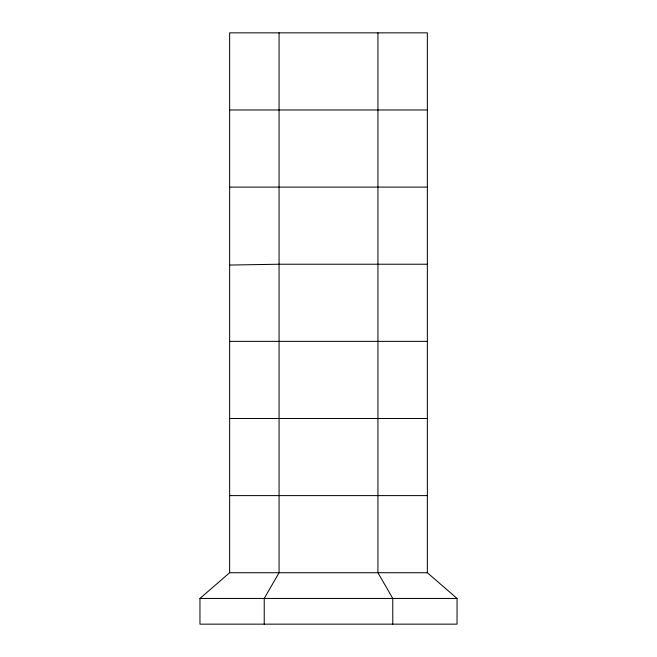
<?xml version="1.0" encoding="UTF-8"?>
<svg xmlns="http://www.w3.org/2000/svg" width="657" height="657" viewBox="0 0 657 657"><rect width="100%" height="100%" fill="white"/><g stroke="black" fill="none" stroke-linecap="round" stroke-linejoin="round"><path stroke-width="0.99" d="M199.958 598.445L229.646 572.732L427.354 572.732L457.042 598.445L457.042 624.15L199.958 624.15L199.958 598.445L457.042 598.445M229.646 265.058L279.069 264.229L427.354 264.229M229.646 109.974L427.354 109.974M229.646 187.105L427.354 187.105M229.646 341.353L427.354 341.353M229.646 418.484L427.354 418.484M229.646 495.608L427.354 495.608M427.354 572.732L427.354 32.85L229.646 32.85L229.646 572.732M392.771 624.15L392.771 598.445L377.931 572.732L377.931 32.85M279.069 32.85L279.069 572.732L264.229 598.445L264.229 624.15"/></g></svg>
